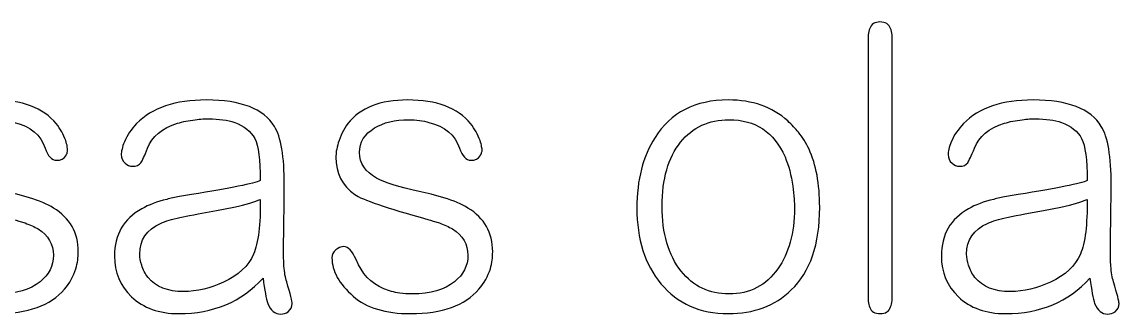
# Model space of a CAD drawing. Header units: centimetres. Extents: x -18.6 to 18.8, y -13 to 11.8.
# Drawn here: x 8.187 to 9.437, y 7.268 to 7.6 of the extents above; entities that cross this region are included whole.
import ezdxf

# ---------------------------------------------------------------- set-up
doc = ezdxf.new("R2010")
doc.units = ezdxf.units.CM
doc.header["$MEASUREMENT"] = 0
doc.layers.add('Layer 1', color=7, linetype='Continuous')

msp = doc.modelspace()

# ---------------------------------------------------------------- linework, layer by layer
at = {"layer": 'Layer 1', "color": 250}
for points, knots in [([(9.17871, 7.28286), (9.17841, 7.27986), (9.17781, 7.27747), (9.17691, 7.27567), (9.17512, 7.27059), (9.17123, 7.26804), (9.16524, 7.26804), (9.15896, 7.26804), (9.15492, 7.27044), (9.15313, 7.27523), (9.15223, 7.27732), (9.15163, 7.27971), (9.15133, 7.28241), (9.15133, 7.28241), (9.15133, 7.58539), (9.15133, 7.58539), (9.15163, 7.58838), (9.15223, 7.59077), (9.15313, 7.59257), (9.15492, 7.59766), (9.15881, 7.6002), (9.1648, 7.6002), (9.17108, 7.6002), (9.17512, 7.59766), (9.17691, 7.59257), (9.17781, 7.59077), (9.17841, 7.58838), (9.17871, 7.58539), (9.17871, 7.58539), (9.17871, 7.28286), (9.17871, 7.28286)], [0, 0, 0, 0, 0.1, 0.1, 0.1, 0.2, 0.2, 0.2, 0.3, 0.3, 0.3, 0.4, 0.4, 0.4, 0.5, 0.5, 0.5, 0.6, 0.6, 0.6, 0.7, 0.7, 0.7, 0.8, 0.8, 0.8, 0.9, 0.9, 0.9, 1, 1, 1, 1]), ([(8.25136, 7.33851), (8.25136, 7.33223), (8.25046, 7.3258), (8.24867, 7.31921), (8.24598, 7.31054), (8.24164, 7.30276), (8.23565, 7.29587), (8.21979, 7.27732), (8.19391, 7.26804), (8.158, 7.26804), (8.12927, 7.26804), (8.10743, 7.27463), (8.09247, 7.28779), (8.07631, 7.30186), (8.06823, 7.31652), (8.06823, 7.33178), (8.06823, 7.33537), (8.06972, 7.33837), (8.07272, 7.34076), (8.07541, 7.34315), (8.0784, 7.34435), (8.08169, 7.34435), (8.08678, 7.34435), (8.09142, 7.33941), (8.09561, 7.32954), (8.10219, 7.31368), (8.11281, 7.30261), (8.12748, 7.29632), (8.13286, 7.29393), (8.13885, 7.29228), (8.14543, 7.29138), (8.14992, 7.29079), (8.15471, 7.29049), (8.15979, 7.29049), (8.18044, 7.29049), (8.19645, 7.29512), (8.20782, 7.3044), (8.218, 7.31248), (8.22308, 7.32251), (8.22308, 7.33447), (8.22308, 7.34704), (8.21725, 7.35707), (8.20558, 7.36455), (8.20139, 7.36694), (8.19645, 7.36919), (8.19077, 7.37128), (8.19077, 7.37128), (8.18358, 7.37353), (8.18358, 7.37353), (8.18358, 7.37353), (8.18044, 7.37442), (8.18044, 7.37442), (8.18044, 7.37442), (8.1773, 7.37532), (8.1773, 7.37532), (8.13002, 7.38849), (8.10234, 7.39791), (8.09426, 7.4036), (8.0799, 7.41407), (8.07272, 7.42829), (8.07272, 7.44624), (8.07272, 7.44834), (8.07287, 7.45058), (8.07317, 7.45297), (8.07376, 7.45627), (8.07451, 7.45941), (8.07541, 7.4624), (8.0778, 7.47048), (8.08139, 7.47781), (8.08618, 7.48439), (8.10055, 7.50235), (8.12329, 7.51133), (8.15441, 7.51133), (8.18733, 7.51133), (8.21126, 7.50235), (8.22623, 7.48439), (8.23101, 7.47841), (8.2346, 7.47198), (8.237, 7.46509), (8.2379, 7.4627), (8.2385, 7.46031), (8.23879, 7.45791), (8.23879, 7.45791), (8.23924, 7.45567), (8.23924, 7.45567), (8.23924, 7.45567), (8.23924, 7.45297), (8.23924, 7.45297), (8.23924, 7.45297), (8.23879, 7.45163), (8.23879, 7.45163), (8.2385, 7.45013), (8.2379, 7.44878), (8.237, 7.44759), (8.2349, 7.4443), (8.23146, 7.44265), (8.22668, 7.44265), (8.22099, 7.44265), (8.21665, 7.44729), (8.21366, 7.45656), (8.20857, 7.47153), (8.1969, 7.48125), (8.17865, 7.48574), (8.17206, 7.48784), (8.16443, 7.48888), (8.15576, 7.48888), (8.1399, 7.48888), (8.12688, 7.48574), (8.1167, 7.47946), (8.10533, 7.47257), (8.09965, 7.4633), (8.09965, 7.45163), (8.09965, 7.43936), (8.10608, 7.42963), (8.11895, 7.42245), (8.12823, 7.41736), (8.14438, 7.41228), (8.16743, 7.40719), (8.16743, 7.40719), (8.18134, 7.40405), (8.18134, 7.40405), (8.18134, 7.40405), (8.1957, 7.40001), (8.1957, 7.40001), (8.20678, 7.39672), (8.2159, 7.39283), (8.22308, 7.38834), (8.24194, 7.37697), (8.25136, 7.36036), (8.25136, 7.33851)], [0, 0, 0, 0, 0.0232558, 0.0232558, 0.0232558, 0.0465116, 0.0465116, 0.0465116, 0.0697674, 0.0697674, 0.0697674, 0.0930233, 0.0930233, 0.0930233, 0.1162791, 0.1162791, 0.1162791, 0.1395349, 0.1395349, 0.1395349, 0.1627907, 0.1627907, 0.1627907, 0.1860465, 0.1860465, 0.1860465, 0.2093023, 0.2093023, 0.2093023, 0.2325581, 0.2325581, 0.2325581, 0.255814, 0.255814, 0.255814, 0.2790698, 0.2790698, 0.2790698, 0.3023256, 0.3023256, 0.3023256, 0.3255814, 0.3255814, 0.3255814, 0.3488372, 0.3488372, 0.3488372, 0.372093, 0.372093, 0.372093, 0.3953488, 0.3953488, 0.3953488, 0.4186047, 0.4186047, 0.4186047, 0.4418605, 0.4418605, 0.4418605, 0.4651163, 0.4651163, 0.4651163, 0.4883721, 0.4883721, 0.4883721, 0.5116279, 0.5116279, 0.5116279, 0.5348837, 0.5348837, 0.5348837, 0.5581395, 0.5581395, 0.5581395, 0.5813953, 0.5813953, 0.5813953, 0.6046512, 0.6046512, 0.6046512, 0.627907, 0.627907, 0.627907, 0.6511628, 0.6511628, 0.6511628, 0.6744186, 0.6744186, 0.6744186, 0.6976744, 0.6976744, 0.6976744, 0.7209302, 0.7209302, 0.7209302, 0.744186, 0.744186, 0.744186, 0.7674419, 0.7674419, 0.7674419, 0.7906977, 0.7906977, 0.7906977, 0.8139535, 0.8139535, 0.8139535, 0.8372093, 0.8372093, 0.8372093, 0.8604651, 0.8604651, 0.8604651, 0.8837209, 0.8837209, 0.8837209, 0.9069767, 0.9069767, 0.9069767, 0.9302326, 0.9302326, 0.9302326, 0.9534884, 0.9534884, 0.9534884, 0.9767442, 0.9767442, 0.9767442, 1, 1, 1, 1]), ([(8.45874, 7.41976), (8.45874, 7.4434), (8.45664, 7.45926), (8.45245, 7.46734), (8.44796, 7.47572), (8.44033, 7.48185), (8.42956, 7.48574), (8.42148, 7.48843), (8.41161, 7.48978), (8.39994, 7.48978), (8.39994, 7.48978), (8.3932, 7.48978), (8.3932, 7.48978), (8.39051, 7.48948), (8.38767, 7.48918), (8.38467, 7.48888), (8.37719, 7.48799), (8.37046, 7.48664), (8.36448, 7.48484), (8.34682, 7.47916), (8.33545, 7.46973), (8.33036, 7.45656), (8.32677, 7.44759), (8.32423, 7.44205), (8.32273, 7.43996), (8.32064, 7.43726), (8.31749, 7.43592), (8.31331, 7.43592), (8.31001, 7.43592), (8.30717, 7.43711), (8.30478, 7.43951), (8.30178, 7.4419), (8.30029, 7.44519), (8.30029, 7.44938), (8.30029, 7.45088), (8.30059, 7.45282), (8.30119, 7.45522), (8.30178, 7.45791), (8.30268, 7.46075), (8.30388, 7.46375), (8.30717, 7.47123), (8.31181, 7.47811), (8.31779, 7.48439), (8.33545, 7.50235), (8.36193, 7.51133), (8.39724, 7.51133), (8.43674, 7.51133), (8.46263, 7.5013), (8.47489, 7.48125), (8.48238, 7.46928), (8.48612, 7.44699), (8.48612, 7.41437), (8.48612, 7.41048), (8.48597, 7.39806), (8.48567, 7.37712), (8.48537, 7.35617), (8.48522, 7.3439), (8.48522, 7.34031), (8.48522, 7.33343), (8.48537, 7.32744), (8.48567, 7.32236), (8.48627, 7.31487), (8.48731, 7.30889), (8.48881, 7.3044), (8.493, 7.29004), (8.49509, 7.28181), (8.49509, 7.27971), (8.49509, 7.27582), (8.4936, 7.27268), (8.4906, 7.27029), (8.48791, 7.26849), (8.48507, 7.26759), (8.48208, 7.26759), (8.47549, 7.26759), (8.47056, 7.27163), (8.46726, 7.27971), (8.46547, 7.2851), (8.46367, 7.29468), (8.46188, 7.30844), (8.43734, 7.28151), (8.40532, 7.26804), (8.36582, 7.26804), (8.34338, 7.26804), (8.32542, 7.27448), (8.31196, 7.28734), (8.29909, 7.29961), (8.29266, 7.31502), (8.29266, 7.33358), (8.29266, 7.35811), (8.30298, 7.37607), (8.32363, 7.38744), (8.33141, 7.39193), (8.34098, 7.39552), (8.35236, 7.39821), (8.35655, 7.39941), (8.36133, 7.40046), (8.36672, 7.40136), (8.36672, 7.40136), (8.37345, 7.4027), (8.37345, 7.4027), (8.37345, 7.4027), (8.38019, 7.4036), (8.38019, 7.4036), (8.42537, 7.41078), (8.45155, 7.41617), (8.45874, 7.41976)], [0, 0, 0, 0, 0.0285714, 0.0285714, 0.0285714, 0.0571429, 0.0571429, 0.0571429, 0.0857143, 0.0857143, 0.0857143, 0.1142857, 0.1142857, 0.1142857, 0.1428571, 0.1428571, 0.1428571, 0.1714286, 0.1714286, 0.1714286, 0.2, 0.2, 0.2, 0.2285714, 0.2285714, 0.2285714, 0.2571429, 0.2571429, 0.2571429, 0.2857143, 0.2857143, 0.2857143, 0.3142857, 0.3142857, 0.3142857, 0.3428571, 0.3428571, 0.3428571, 0.3714286, 0.3714286, 0.3714286, 0.4, 0.4, 0.4, 0.4285714, 0.4285714, 0.4285714, 0.4571429, 0.4571429, 0.4571429, 0.4857143, 0.4857143, 0.4857143, 0.5142857, 0.5142857, 0.5142857, 0.5428571, 0.5428571, 0.5428571, 0.5714286, 0.5714286, 0.5714286, 0.6, 0.6, 0.6, 0.6285714, 0.6285714, 0.6285714, 0.6571429, 0.6571429, 0.6571429, 0.6857143, 0.6857143, 0.6857143, 0.7142857, 0.7142857, 0.7142857, 0.7428571, 0.7428571, 0.7428571, 0.7714286, 0.7714286, 0.7714286, 0.8, 0.8, 0.8, 0.8285714, 0.8285714, 0.8285714, 0.8571429, 0.8571429, 0.8571429, 0.8857143, 0.8857143, 0.8857143, 0.9142857, 0.9142857, 0.9142857, 0.9428571, 0.9428571, 0.9428571, 0.9714286, 0.9714286, 0.9714286, 1, 1, 1, 1]), ([(8.72356, 7.33851), (8.72356, 7.33223), (8.72266, 7.3258), (8.72087, 7.31921), (8.71818, 7.31054), (8.71384, 7.30276), (8.70785, 7.29587), (8.69199, 7.27732), (8.66611, 7.26804), (8.6302, 7.26804), (8.60147, 7.26804), (8.57963, 7.27463), (8.56467, 7.28779), (8.54851, 7.30186), (8.54043, 7.31652), (8.54043, 7.33178), (8.54043, 7.33537), (8.54192, 7.33837), (8.54492, 7.34076), (8.54761, 7.34315), (8.5506, 7.34435), (8.55389, 7.34435), (8.55898, 7.34435), (8.56362, 7.33941), (8.56781, 7.32954), (8.57439, 7.31368), (8.58501, 7.30261), (8.59968, 7.29632), (8.60506, 7.29393), (8.61105, 7.29228), (8.61763, 7.29138), (8.62212, 7.29079), (8.62691, 7.29049), (8.63199, 7.29049), (8.65264, 7.29049), (8.66865, 7.29512), (8.68002, 7.3044), (8.6902, 7.31248), (8.69528, 7.32251), (8.69528, 7.33447), (8.69528, 7.34704), (8.68945, 7.35707), (8.67778, 7.36455), (8.67359, 7.36694), (8.66865, 7.36919), (8.66297, 7.37128), (8.66297, 7.37128), (8.65578, 7.37353), (8.65578, 7.37353), (8.65578, 7.37353), (8.65264, 7.37442), (8.65264, 7.37442), (8.65264, 7.37442), (8.6495, 7.37532), (8.6495, 7.37532), (8.60222, 7.38849), (8.57454, 7.39791), (8.56646, 7.4036), (8.5521, 7.41407), (8.54492, 7.42829), (8.54492, 7.44624), (8.54492, 7.44834), (8.54507, 7.45058), (8.54537, 7.45297), (8.54596, 7.45627), (8.54671, 7.45941), (8.54761, 7.4624), (8.55, 7.47048), (8.55359, 7.47781), (8.55838, 7.48439), (8.57275, 7.50235), (8.59549, 7.51133), (8.62661, 7.51133), (8.65953, 7.51133), (8.68346, 7.50235), (8.69843, 7.48439), (8.70321, 7.47841), (8.7068, 7.47198), (8.7092, 7.46509), (8.7101, 7.4627), (8.7107, 7.46031), (8.71099, 7.45791), (8.71099, 7.45791), (8.71144, 7.45567), (8.71144, 7.45567), (8.71144, 7.45567), (8.71144, 7.45297), (8.71144, 7.45297), (8.71144, 7.45297), (8.71099, 7.45163), (8.71099, 7.45163), (8.7107, 7.45013), (8.7101, 7.44878), (8.7092, 7.44759), (8.7071, 7.4443), (8.70366, 7.44265), (8.69888, 7.44265), (8.69319, 7.44265), (8.68885, 7.44729), (8.68586, 7.45656), (8.68077, 7.47153), (8.6691, 7.48125), (8.65085, 7.48574), (8.64426, 7.48784), (8.63663, 7.48888), (8.62796, 7.48888), (8.6121, 7.48888), (8.59908, 7.48574), (8.5889, 7.47946), (8.57753, 7.47257), (8.57185, 7.4633), (8.57185, 7.45163), (8.57185, 7.43936), (8.57828, 7.42963), (8.59115, 7.42245), (8.60043, 7.41736), (8.61658, 7.41228), (8.63963, 7.40719), (8.63963, 7.40719), (8.65354, 7.40405), (8.65354, 7.40405), (8.65354, 7.40405), (8.6679, 7.40001), (8.6679, 7.40001), (8.67898, 7.39672), (8.6881, 7.39283), (8.69528, 7.38834), (8.71414, 7.37697), (8.72356, 7.36036), (8.72356, 7.33851)], [0, 0, 0, 0, 0.0232558, 0.0232558, 0.0232558, 0.0465116, 0.0465116, 0.0465116, 0.0697674, 0.0697674, 0.0697674, 0.0930233, 0.0930233, 0.0930233, 0.1162791, 0.1162791, 0.1162791, 0.1395349, 0.1395349, 0.1395349, 0.1627907, 0.1627907, 0.1627907, 0.1860465, 0.1860465, 0.1860465, 0.2093023, 0.2093023, 0.2093023, 0.2325581, 0.2325581, 0.2325581, 0.255814, 0.255814, 0.255814, 0.2790698, 0.2790698, 0.2790698, 0.3023256, 0.3023256, 0.3023256, 0.3255814, 0.3255814, 0.3255814, 0.3488372, 0.3488372, 0.3488372, 0.372093, 0.372093, 0.372093, 0.3953488, 0.3953488, 0.3953488, 0.4186047, 0.4186047, 0.4186047, 0.4418605, 0.4418605, 0.4418605, 0.4651163, 0.4651163, 0.4651163, 0.4883721, 0.4883721, 0.4883721, 0.5116279, 0.5116279, 0.5116279, 0.5348837, 0.5348837, 0.5348837, 0.5581395, 0.5581395, 0.5581395, 0.5813953, 0.5813953, 0.5813953, 0.6046512, 0.6046512, 0.6046512, 0.627907, 0.627907, 0.627907, 0.6511628, 0.6511628, 0.6511628, 0.6744186, 0.6744186, 0.6744186, 0.6976744, 0.6976744, 0.6976744, 0.7209302, 0.7209302, 0.7209302, 0.744186, 0.744186, 0.744186, 0.7674419, 0.7674419, 0.7674419, 0.7906977, 0.7906977, 0.7906977, 0.8139535, 0.8139535, 0.8139535, 0.8372093, 0.8372093, 0.8372093, 0.8604651, 0.8604651, 0.8604651, 0.8837209, 0.8837209, 0.8837209, 0.9069767, 0.9069767, 0.9069767, 0.9302326, 0.9302326, 0.9302326, 0.9534884, 0.9534884, 0.9534884, 0.9767442, 0.9767442, 0.9767442, 1, 1, 1, 1]), ([(9.09612, 7.38924), (9.09612, 7.34704), (9.08535, 7.31562), (9.0638, 7.29498), (9.04495, 7.27702), (9.02101, 7.26804), (8.99199, 7.26804), (8.95967, 7.26804), (8.93408, 7.27941), (8.91523, 7.30216), (8.89698, 7.324), (8.88785, 7.35273), (8.88785, 7.38834), (8.88785, 7.42036), (8.89473, 7.44714), (8.9085, 7.46868), (8.92645, 7.49711), (8.95428, 7.51133), (8.99199, 7.51133), (9.01952, 7.51133), (9.04211, 7.5034), (9.05976, 7.48754), (9.06455, 7.48305), (9.06859, 7.47871), (9.07188, 7.47452), (9.07667, 7.46883), (9.08071, 7.4624), (9.084, 7.45522), (9.09208, 7.43786), (9.09612, 7.41587), (9.09612, 7.38924)], [0, 0, 0, 0, 0.1, 0.1, 0.1, 0.2, 0.2, 0.2, 0.3, 0.3, 0.3, 0.4, 0.4, 0.4, 0.5, 0.5, 0.5, 0.6, 0.6, 0.6, 0.7, 0.7, 0.7, 0.8, 0.8, 0.8, 0.9, 0.9, 0.9, 1, 1, 1, 1]), ([(9.4009, 7.41976), (9.4009, 7.4434), (9.3988, 7.45926), (9.39461, 7.46734), (9.39012, 7.47572), (9.38249, 7.48185), (9.37172, 7.48574), (9.36364, 7.48843), (9.35377, 7.48978), (9.3421, 7.48978), (9.3421, 7.48978), (9.33536, 7.48978), (9.33536, 7.48978), (9.33267, 7.48948), (9.32983, 7.48918), (9.32683, 7.48888), (9.31935, 7.48799), (9.31262, 7.48664), (9.30664, 7.48484), (9.28898, 7.47916), (9.27761, 7.46973), (9.27252, 7.45656), (9.26893, 7.44759), (9.26639, 7.44205), (9.26489, 7.43996), (9.2628, 7.43726), (9.25965, 7.43592), (9.25547, 7.43592), (9.25217, 7.43592), (9.24933, 7.43711), (9.24694, 7.43951), (9.24394, 7.4419), (9.24245, 7.44519), (9.24245, 7.44938), (9.24245, 7.45088), (9.24275, 7.45282), (9.24335, 7.45522), (9.24394, 7.45791), (9.24484, 7.46075), (9.24604, 7.46375), (9.24933, 7.47123), (9.25397, 7.47811), (9.25995, 7.48439), (9.27761, 7.50235), (9.30409, 7.51133), (9.3394, 7.51133), (9.3789, 7.51133), (9.40479, 7.5013), (9.41705, 7.48125), (9.42454, 7.46928), (9.42828, 7.44699), (9.42828, 7.41437), (9.42828, 7.41048), (9.42813, 7.39806), (9.42783, 7.37712), (9.42753, 7.35617), (9.42738, 7.3439), (9.42738, 7.34031), (9.42738, 7.33343), (9.42753, 7.32744), (9.42783, 7.32236), (9.42843, 7.31487), (9.42947, 7.30889), (9.43097, 7.3044), (9.43516, 7.29004), (9.43725, 7.28181), (9.43725, 7.27971), (9.43725, 7.27582), (9.43576, 7.27268), (9.43276, 7.27029), (9.43007, 7.26849), (9.42723, 7.26759), (9.42424, 7.26759), (9.41765, 7.26759), (9.41272, 7.27163), (9.40942, 7.27971), (9.40763, 7.2851), (9.40583, 7.29468), (9.40404, 7.30844), (9.3795, 7.28151), (9.34748, 7.26804), (9.30798, 7.26804), (9.28554, 7.26804), (9.26758, 7.27448), (9.25412, 7.28734), (9.24125, 7.29961), (9.23482, 7.31502), (9.23482, 7.33358), (9.23482, 7.35811), (9.24514, 7.37607), (9.26579, 7.38744), (9.27357, 7.39193), (9.28314, 7.39552), (9.29452, 7.39821), (9.29871, 7.39941), (9.30349, 7.40046), (9.30888, 7.40136), (9.30888, 7.40136), (9.31561, 7.4027), (9.31561, 7.4027), (9.31561, 7.4027), (9.32235, 7.4036), (9.32235, 7.4036), (9.36753, 7.41078), (9.39371, 7.41617), (9.4009, 7.41976)], [0, 0, 0, 0, 0.0285714, 0.0285714, 0.0285714, 0.0571429, 0.0571429, 0.0571429, 0.0857143, 0.0857143, 0.0857143, 0.1142857, 0.1142857, 0.1142857, 0.1428571, 0.1428571, 0.1428571, 0.1714286, 0.1714286, 0.1714286, 0.2, 0.2, 0.2, 0.2285714, 0.2285714, 0.2285714, 0.2571429, 0.2571429, 0.2571429, 0.2857143, 0.2857143, 0.2857143, 0.3142857, 0.3142857, 0.3142857, 0.3428571, 0.3428571, 0.3428571, 0.3714286, 0.3714286, 0.3714286, 0.4, 0.4, 0.4, 0.4285714, 0.4285714, 0.4285714, 0.4571429, 0.4571429, 0.4571429, 0.4857143, 0.4857143, 0.4857143, 0.5142857, 0.5142857, 0.5142857, 0.5428571, 0.5428571, 0.5428571, 0.5714286, 0.5714286, 0.5714286, 0.6, 0.6, 0.6, 0.6285714, 0.6285714, 0.6285714, 0.6571429, 0.6571429, 0.6571429, 0.6857143, 0.6857143, 0.6857143, 0.7142857, 0.7142857, 0.7142857, 0.7428571, 0.7428571, 0.7428571, 0.7714286, 0.7714286, 0.7714286, 0.8, 0.8, 0.8, 0.8285714, 0.8285714, 0.8285714, 0.8571429, 0.8571429, 0.8571429, 0.8857143, 0.8857143, 0.8857143, 0.9142857, 0.9142857, 0.9142857, 0.9428571, 0.9428571, 0.9428571, 0.9714286, 0.9714286, 0.9714286, 1, 1, 1, 1]), ([(9.06739, 7.38789), (9.06739, 7.39148), (9.06724, 7.39507), (9.06694, 7.39866), (9.06665, 7.40345), (9.0662, 7.40824), (9.0656, 7.41303), (9.0638, 7.42559), (9.06081, 7.43682), (9.05662, 7.44669), (9.04405, 7.47482), (9.02281, 7.48888), (8.99288, 7.48888), (8.96984, 7.48888), (8.95144, 7.48035), (8.93767, 7.4633), (8.92361, 7.44564), (8.91658, 7.4214), (8.91658, 7.39058), (8.91658, 7.35946), (8.92376, 7.33477), (8.93812, 7.31652), (8.95219, 7.29916), (8.97044, 7.29049), (8.99288, 7.29049), (9.01652, 7.29049), (9.03508, 7.30006), (9.04854, 7.31921), (9.06111, 7.33687), (9.06739, 7.35976), (9.06739, 7.38789)], [0, 0, 0, 0, 0.1, 0.1, 0.1, 0.2, 0.2, 0.2, 0.3, 0.3, 0.3, 0.4, 0.4, 0.4, 0.5, 0.5, 0.5, 0.6, 0.6, 0.6, 0.7, 0.7, 0.7, 0.8, 0.8, 0.8, 0.9, 0.9, 0.9, 1, 1, 1, 1]), ([(8.45874, 7.39821), (8.45275, 7.39522), (8.44273, 7.39223), (8.42866, 7.38924), (8.42866, 7.38924), (8.41879, 7.38744), (8.41879, 7.38744), (8.41879, 7.38744), (8.40891, 7.38564), (8.40891, 7.38564), (8.40891, 7.38564), (8.38782, 7.38161), (8.38782, 7.38161), (8.38782, 7.38161), (8.38288, 7.38071), (8.38288, 7.38071), (8.38288, 7.38071), (8.37794, 7.37981), (8.37794, 7.37981), (8.37794, 7.37981), (8.36717, 7.37757), (8.36717, 7.37757), (8.35819, 7.37577), (8.35086, 7.37353), (8.34517, 7.37083), (8.32931, 7.36365), (8.32138, 7.35198), (8.32138, 7.33582), (8.32138, 7.33163), (8.32213, 7.32744), (8.32363, 7.32325), (8.32513, 7.31817), (8.32752, 7.31353), (8.33081, 7.30934), (8.33979, 7.29857), (8.35325, 7.29318), (8.37121, 7.29318), (8.38677, 7.29318), (8.40203, 7.29677), (8.41699, 7.30395), (8.43375, 7.31173), (8.44512, 7.32236), (8.45111, 7.33582), (8.45649, 7.34869), (8.45903, 7.36949), (8.45874, 7.39821)], [0, 0, 0, 0, 0.0666667, 0.0666667, 0.0666667, 0.1333333, 0.1333333, 0.1333333, 0.2, 0.2, 0.2, 0.2666667, 0.2666667, 0.2666667, 0.3333333, 0.3333333, 0.3333333, 0.4, 0.4, 0.4, 0.4666667, 0.4666667, 0.4666667, 0.5333333, 0.5333333, 0.5333333, 0.6, 0.6, 0.6, 0.6666667, 0.6666667, 0.6666667, 0.7333333, 0.7333333, 0.7333333, 0.8, 0.8, 0.8, 0.8666667, 0.8666667, 0.8666667, 0.9333333, 0.9333333, 0.9333333, 1, 1, 1, 1]), ([(9.4009, 7.39821), (9.39491, 7.39522), (9.38489, 7.39223), (9.37082, 7.38924), (9.37082, 7.38924), (9.36095, 7.38744), (9.36095, 7.38744), (9.36095, 7.38744), (9.35107, 7.38564), (9.35107, 7.38564), (9.35107, 7.38564), (9.32998, 7.38161), (9.32998, 7.38161), (9.32998, 7.38161), (9.32504, 7.38071), (9.32504, 7.38071), (9.32504, 7.38071), (9.3201, 7.37981), (9.3201, 7.37981), (9.3201, 7.37981), (9.30933, 7.37757), (9.30933, 7.37757), (9.30035, 7.37577), (9.29302, 7.37353), (9.28733, 7.37083), (9.27147, 7.36365), (9.26354, 7.35198), (9.26354, 7.33582), (9.26354, 7.33163), (9.26429, 7.32744), (9.26579, 7.32325), (9.26729, 7.31817), (9.26968, 7.31353), (9.27297, 7.30934), (9.28195, 7.29857), (9.29541, 7.29318), (9.31337, 7.29318), (9.32893, 7.29318), (9.34419, 7.29677), (9.35915, 7.30395), (9.37591, 7.31173), (9.38728, 7.32236), (9.39327, 7.33582), (9.39865, 7.34869), (9.40119, 7.36949), (9.4009, 7.39821)], [0, 0, 0, 0, 0.0666667, 0.0666667, 0.0666667, 0.1333333, 0.1333333, 0.1333333, 0.2, 0.2, 0.2, 0.2666667, 0.2666667, 0.2666667, 0.3333333, 0.3333333, 0.3333333, 0.4, 0.4, 0.4, 0.4666667, 0.4666667, 0.4666667, 0.5333333, 0.5333333, 0.5333333, 0.6, 0.6, 0.6, 0.6666667, 0.6666667, 0.6666667, 0.7333333, 0.7333333, 0.7333333, 0.8, 0.8, 0.8, 0.8666667, 0.8666667, 0.8666667, 0.9333333, 0.9333333, 0.9333333, 1, 1, 1, 1])]:
    msp.add_open_spline(points, degree=3, knots=knots, dxfattribs=at)

doc.saveas('drawing.dxf')
